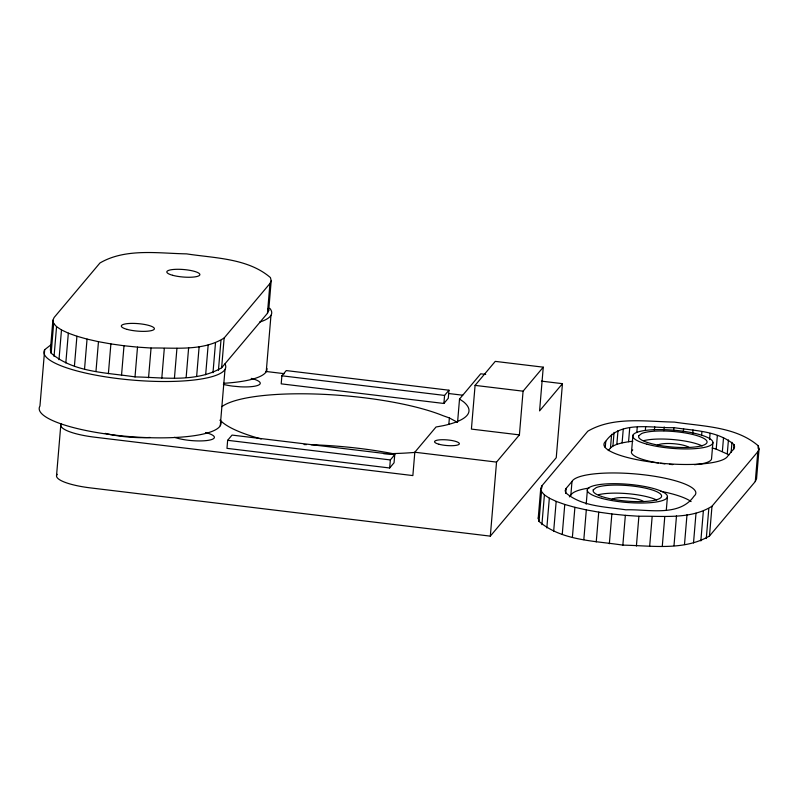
<?xml version="1.0" encoding="UTF-8"?>
<svg xmlns="http://www.w3.org/2000/svg" width="799" height="799" viewBox="0 0 799 799"><rect width="100%" height="100%" fill="white"/><g stroke="black" fill="none" stroke-linecap="round" stroke-linejoin="round"><path stroke-width="1.2" d="M50.776 344.948L44.684 349.702L39.95 406.042A91.216 20.674 4.8 0 0 130.317 436.644A91.216 20.674 4.8 0 0 220.224 420.304M52.884 320.259L50.377 350.042L51.166 353.188C73.708 372.614 106.866 372.554 135.011 376.908C163.495 377.398 195.995 382.791 221.633 367.79L267.455 313.278L268.704 310.521L271.201 280.739L270.422 277.583C247.87 258.167 214.711 258.217 186.576 253.872C158.082 253.373 125.593 247.98 99.945 262.991L54.132 317.493L52.884 320.259L53.663 323.405L51.166 353.188M54.052 356.444L56.559 326.661L53.663 323.405M58.986 359.72L61.483 329.937L56.559 326.661M65.828 362.936L68.334 333.153L61.483 329.937M56.529 475.725L60.794 425.018M74.427 366.012L76.924 336.239L68.334 333.153M84.554 368.878L87.051 339.096L76.924 336.239M95.97 371.465L98.467 341.682L87.051 339.096M108.384 373.692L110.891 343.91L98.467 341.682M121.508 375.52L124.005 345.747L110.891 343.91M135.011 376.908L137.508 347.126L124.005 345.747M148.544 377.807L151.051 348.024C175.191 347.595 202.796 351.43 224.139 338.007L269.952 283.505L271.201 280.739M161.798 378.197L164.304 348.424M174.442 378.077L176.939 348.304M186.147 377.448L188.644 347.675M196.644 376.329L199.141 346.546M205.663 374.731L208.169 344.958M212.993 372.714L215.49 342.931M218.437 370.317L220.943 340.534M221.633 367.79L224.139 338.007M220.274 425.717L225.008 369.378M227.655 440.309L226.976 448.359L389.672 467.984L394.057 462.771L394.736 454.721L232.04 435.085L227.655 440.309L390.351 459.934L394.736 454.721M267.455 313.278L269.952 283.505M266.237 371.675L270.971 315.335M281.877 375.8L281.198 383.85L443.894 403.475L448.279 398.262L448.958 390.212L286.262 370.576L281.877 375.8L444.574 395.425L448.958 390.212M389.672 467.984L390.351 459.934M485.692 374.401L480.738 373.802L459.525 399.051L463.42 401.707A123.815 28.065 4.8 0 1 443.275 425.677L436.034 426.996L414.821 452.234L412.863 475.575L94.791 437.203A41.468 9.398 4.8 0 1 61.433 423.6M443.894 403.475L444.574 395.425M448.858 424.119L449.378 417.937L443.085 415.71A124.394 28.195 4.8 0 0 320.589 394.207A124.394 28.195 4.8 0 0 221.872 406.641M457.667 421.163L459.525 399.051M475.085 385.388L471.41 429.093L519.41 434.886L523.075 391.18L543.26 367.17L495.26 361.378L475.085 385.388L523.075 391.18M57.178 474.296A41.468 9.398 4.8 0 0 90.537 487.909L490.316 536.139L496.539 462.092L519.41 434.886M543.26 367.17L539.585 410.876L562.456 383.67L541.412 381.123M538.226 518.261L540.733 488.479L541.982 485.722L587.794 431.21C613.442 416.209 645.932 421.602 674.426 422.092C702.561 426.446 735.719 426.386 758.271 445.812L759.05 448.958L756.553 478.741L755.295 481.507L709.482 536.009C683.844 551.02 651.345 545.627 622.85 545.128C594.716 540.783 561.557 540.833 539.015 521.417L538.226 518.261L539.065 516.424M541.772 488.199L541.982 485.722M539.015 521.417L541.512 491.635L540.733 488.479M541.902 524.663L544.409 494.891L541.512 491.635M546.836 527.939L549.332 498.167L544.409 494.891M562.456 383.67L556.244 457.707L490.316 536.139M553.677 531.165L556.174 501.382L549.332 498.167M562.266 534.241L564.773 504.459L556.174 501.382M565.722 493.392L566.141 488.409L571.994 481.457A62.322 14.122 4.8 0 1 644.703 474.896A62.322 14.122 4.8 0 1 694.011 496.179C679.34 517.352 647.649 509.013 625.867 509.812C605.692 506.696 581.912 506.736 565.742 492.803L565.173 490.546L566.141 488.409M569.377 496.878L570.846 495.14L571.994 481.457M572.404 537.108L574.9 507.325L564.773 504.459M586.196 504.189L587.445 489.328M583.819 539.685L586.316 509.902L574.9 507.325M596.234 541.922L598.741 512.139L586.316 509.902M605.243 447.49L605.772 441.268C620.443 420.094 652.124 428.434 673.917 427.635C694.091 430.751 717.872 430.711 734.041 444.644L734.601 446.901L733.642 449.028L727.789 455.989A62.322 14.122 4.8 0 1 655.08 462.551A62.322 14.122 4.8 0 1 605.772 441.268M608.279 450.606L610.466 447.989L611.615 434.306M610.466 447.989L612.933 446.042L614.081 432.359M612.933 446.042L616.848 444.324L617.997 430.641M609.357 543.749L611.854 513.967L598.741 512.139M616.848 444.324L622.101 442.876L623.25 429.193M622.101 442.876L628.563 441.727L629.712 428.044M622.85 545.128L625.357 515.345L611.854 513.967M631.57 451.325L632.918 435.225M636.823 432.219L637.242 427.245M645.322 430.521L645.642 426.786M636.394 546.027L638.9 516.254C663.04 515.824 690.646 519.66 711.989 506.226L757.802 451.725L759.05 448.958M654.391 430.431L654.701 426.706M649.647 546.426L652.154 516.643M663.889 430.721L664.209 426.986M662.281 546.306L664.788 516.524M666.296 510.241L667.435 496.628M673.707 430.122L673.917 427.635M683.285 432.359L683.594 428.624M673.996 545.677L676.493 515.894M692.693 433.667L693.003 429.932M684.493 544.548L686.99 514.776M701.602 435.265L701.912 431.54M693.512 542.96L696.009 513.178M700.843 540.933L703.34 511.16M709.572 439.61L710.101 433.388M712.918 442.526L711.559 458.616A40.22 9.119 4.8 0 1 694.501 464.678M706.286 538.536L708.793 508.753M729.048 454.811L716.214 449.128L717.362 435.445M709.482 536.009L711.989 506.226M722.376 451.335L723.524 437.652M727.28 453.642L728.428 439.959M731.135 452.254L731.964 442.306M733.622 449.617L734.041 444.644M755.295 481.507L757.802 451.725M758.061 448.289L758.271 445.812M628.563 441.727L632.868 441.268M415.72 452.424L412.064 452.614A124.394 28.195 4.8 0 1 383.64 453.702M137.508 347.126L151.051 348.024M625.357 515.345L638.9 516.254M265.917 371.465L284.474 373.702M449.078 393.567L462.691 395.205M414.821 452.234L496.539 462.092M712.059 447.949L716.214 449.128M449.378 417.937L457.567 422.391M268.174 308.414L268.704 310.521M224.958 363.964A91.216 20.674 4.8 0 1 135.051 380.304A91.216 20.674 4.8 0 1 44.684 349.702M266.946 368.479A91.216 20.674 4.8 0 1 223.52 383.3M269.762 308.294A91.216 20.674 4.8 0 1 259.635 322.097M570.846 495.14A62.322 14.122 4.8 0 1 589.053 488.079M660.853 491.295A62.322 14.122 4.8 0 1 691.095 501.572M672.858 464.609A40.22 9.119 4.8 0 1 669.452 464.329M664.948 463.859A40.22 9.119 4.8 0 1 660.513 463.28M658.356 462.951A40.22 9.119 4.8 0 1 632.768 449.897M643.904 440.629A34.397 7.8 4.8 0 1 702.211 445.942M657.317 445.512A16.589 3.755 4.8 0 1 672.199 443.605A16.589 3.755 4.8 0 1 689.138 447.44M598.431 494.731A34.397 7.8 4.8 0 1 656.738 500.044M611.844 499.615A16.589 3.755 4.8 0 1 626.726 497.707A16.589 3.755 4.8 0 1 643.664 501.542M205.473 432.539A22.392 5.074 4.8 0 1 208.05 440.369A22.392 5.074 4.8 0 1 174.582 437.313M261.223 438.971A124.394 28.195 4.8 0 1 220.105 420.064M251.196 378.376A22.801 5.174 4.8 0 1 259.485 384.529A22.801 5.174 4.8 0 1 240.239 386.806L232.569 386.107A22.801 5.174 4.8 0 1 223.36 384.359M150.162 437.462A40.22 9.119 4.8 0 1 105.328 433.378M304.059 444.564A124.394 28.195 4.8 0 1 306.546 444.604M311.181 444.733A124.394 28.195 4.8 0 1 395.036 454.072M593.228 489.887L593.178 491.235A34.397 7.8 4.8 0 0 641.667 501.602A34.397 7.8 4.8 0 0 651.614 489.767A34.397 7.8 4.8 0 0 596.234 487.6L593.228 489.887M638.701 435.785L638.651 437.133A34.397 7.8 4.8 0 0 687.14 447.5A34.397 7.8 4.8 0 0 697.088 435.665A34.397 7.8 4.8 0 0 641.707 433.497L638.701 435.785M172.684 275.305A16.589 3.755 4.8 0 0 199.62 275.236A16.589 3.755 4.8 0 0 177.748 269.283A16.589 3.755 4.8 0 0 172.684 275.305M127.201 329.408A16.589 3.755 4.8 0 0 154.137 329.338A16.589 3.755 4.8 0 0 132.264 323.385A16.589 3.755 4.8 0 0 127.201 329.408M601.487 498.286A40.22 9.119 4.8 0 0 666.805 498.117A40.22 9.119 4.8 0 0 613.772 483.675A40.22 9.119 4.8 0 0 601.487 498.286M646.96 444.184A40.22 9.119 4.8 0 0 712.279 444.014A40.22 9.119 4.8 0 0 659.245 429.572A40.22 9.119 4.8 0 0 646.96 444.184M438.971 444.244A12.434 2.816 4.8 0 0 459.175 444.184A12.434 2.816 4.8 0 0 442.766 439.72A12.434 2.816 4.8 0 0 438.971 444.244"/></g></svg>
